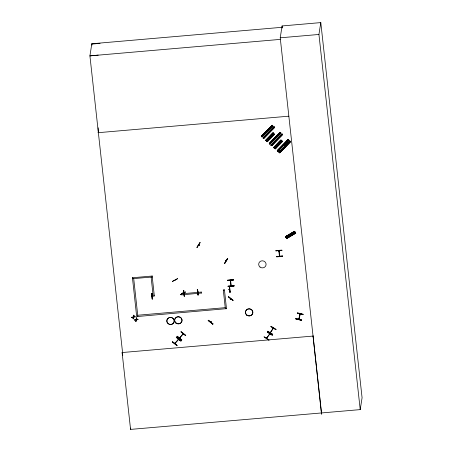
<?xml version="1.0" encoding="UTF-8"?>
<svg xmlns="http://www.w3.org/2000/svg" width="452" height="452" viewBox="0 0 452 452"><rect width="100%" height="100%" fill="white"/><g stroke="black" fill="none" stroke-linecap="round" stroke-linejoin="round"><path stroke-width="0.68" d="M276.613 256.482L282.528 255.973M234.051 286.031L228.13 286.523L234.051 286.031L234.034 285.636M228.13 286.523L228.102 286.212L234.04 285.681M298.71 319.31L298.885 318.575M298.908 319.361L299.066 318.75L298.772 318.801M300.314 313.982L300.026 313.908M266.816 337.887L266.516 338.412M266.691 338.52L267.064 337.864M269.889 333.791L269.341 334.181L269.697 333.649M278.788 250.713L279.104 251.284L279.065 250.668M230.334 280.359L230.644 280.929L230.61 280.313M230.373 280.319L230.949 285.924L230.91 285.229M231.181 285.845L230.622 280.415M282.065 27.295L91.812 43.765L89.92 55.873L122.565 352.554L122.119 352.6L122.741 355.328M226.514 308.659L136.685 316.586L132.43 277.601M132.555 278.703L152.273 276.997M133.707 278.601L137.854 316.338M133.312 317.236L131.865 317.66L131.543 317.236M133.696 317.185L133.289 319.016L132.984 318.609M131.526 317.332L133.363 316.835M133.346 316.937L133.747 315.129M133.679 317.281L135.476 316.886L135.131 316.564L133.747 316.784M133.73 316.88L134.069 315.434M136.063 319.858L134.623 320.282L134.295 319.858M136.453 319.807L136.046 321.638L135.741 321.231M134.278 319.959L136.114 319.457M136.097 319.558L136.498 317.75M136.436 319.903L138.227 319.507L137.888 319.185L136.498 319.406M136.487 319.502L136.82 318.055M137.685 315.242L225.243 307.659M151.126 277.093L153.177 296.111L154.352 295.862M154.33 296.009L152.154 275.895M321.508 412.97L280.223 37.81L282.082 25.95L320.796 22.6L362.08 397.754L360.221 409.614L130.571 429.4L130.781 428.067M152.2 299.054L151.595 293.393L152.171 299.066L152.499 299.043L151.928 293.28L152.516 298.941M152.759 296.326L152.872 295.936M177.574 278.703L172.421 281.376M175.071 280.438L175.088 280.313M177.585 278.635L172.415 281.489M172.489 341.678L177.088 345.345M185.535 291.941L180.371 294.687M201.309 293.043L181.568 294.896L181.467 293.647M183.054 293.342L182.71 293.06M182.885 292.964L183.015 293.337M175.133 342.938L175.24 343.317L174.986 343.113M176.455 337.186L181.054 340.859L180.845 341.102L176.286 337.311M183.591 290.636L184.258 296.28L183.591 290.636L183.919 290.613L184.23 296.207M183.275 293.659L183.235 293.297M178.099 339.576L178.286 339.802L178.467 339.203M179.427 338L179.868 337.395M179.619 338.136L180.026 337.525M185.58 335.559L180.981 331.892L185.58 335.559L185.789 335.316L181.184 331.644M183.359 333.785L182.777 334.141L183.145 333.661M197.027 247.43L200.072 242.566L197.004 247.323M199.202 245.148L199.044 245.459L198.603 245.193M197.597 289.421L197.27 289.449L197.852 295.111L198.185 295.088L197.614 289.325M198.145 295.066L197.547 289.41M198.558 291.981L198.439 292.371M201.287 293.19L201.191 291.941M210.841 322.061L211.174 321.53M212.971 323.807L212.751 324.14L208.157 320.462L212.768 324.112M227.746 258.736L224.672 263.556L224.401 263.29M225.537 260.601L225.819 261.036L225.328 260.606M225.305 260.731L225.435 260.437M224.672 263.556L227.48 258.471M225.367 308.761L223.288 289.896M226.492 308.812L224.441 289.794M227.509 280.483L233.435 280.008L227.525 280.415M228.113 286.11L234.029 285.749M229.271 286.681L229.944 292.325L229.271 286.681L229.605 286.658L229.915 292.252M229.045 289.715L228.915 289.342M230.644 280.929L230.362 280.833M228.396 296.868L233 300.535L233.204 300.292L228.593 296.636L228.396 296.868L233 300.535M231.119 285.212L231.164 285.963M230.198 299.122C231.204 298.066 229.656 299.213 230.486 299.196M269.697 136.306L271.155 137.611M270.437 135.549L271.895 136.854M271.087 134.916L272.55 136.182M271.833 134.12L273.29 135.425M272.324 133.617L273.782 134.922M273.064 132.86L274.624 134.357L267.313 141.787L265.657 140.284L272.946 132.843L273.172 133.046L265.866 140.476L273.353 133.154L266.166 140.741L273.449 133.295M277.669 143.516L279.133 144.781M278.409 142.764L279.873 144.03M279.07 142.047L280.528 143.352M279.805 141.335L281.268 142.6M280.302 140.792L281.76 142.097M274.127 147.9L281.432 140.47L273.923 147.719L274.138 147.911L273.759 147.516L280.918 140.013L273.658 147.482L281.025 140.08L282.494 141.38L275.308 148.968L273.635 147.459M282.5 141.34L275.189 148.832M281.901 250.312L275.98 250.792M264.109 336.813L269.121 340.017L268.946 340.283L264.092 336.915M278.878 251.018L278.918 251.069M267.268 332.152L267.448 331.887L272.477 334.994L272.296 335.26L267.307 332.028M267.697 331.197L272.725 334.299M281.89 250.346L275.969 250.854M270.861 326.536L275.889 329.638L270.861 326.536L271.036 326.265L276.065 329.378L275.889 329.638M282.517 256.086L276.596 256.583L276.63 256.894L282.545 256.346L282.528 256.018M273.2 328.587L272.923 328.485L273.228 328.604M360.221 409.614L318.937 34.459L320.796 22.6M290.433 233.848L291.506 235.419M291.348 233.3L292.427 234.865M292.161 232.808L293.241 234.373M293.082 232.215L294.156 233.825M293.698 231.848L294.772 233.458M295.749 233.119L286.687 238.503L295.755 233.119L294.614 231.3M301.625 320.338L295.84 318.926L301.62 320.355L301.699 320.05L295.936 318.524M297.326 313.123L297.405 312.818L303.185 314.242L303.106 314.547L297.326 313.123L303.128 314.462M300.314 313.863L300.162 314.473L300.055 313.92M301.716 319.954L295.902 318.688M321.728 412.851L321.513 414.235L313.072 336.068M132.967 318.711L133.295 317.338M135.724 321.332L136.052 319.959M175.009 343.136L174.681 343.514L174.98 343.622M174.958 343.599L178.596 339.458M295.84 318.931L295.919 318.626M300.32 313.942L298.97 319.253M279.686 256.301L279.618 255.702L279.33 255.832L279.647 256.256L279.076 250.77M266.55 338.362L269.838 333.808L266.556 338.294M270.403 332.836L270.11 332.791M272.533 334.666L272.709 334.401L267.663 331.305L267.505 331.559L272.55 334.627M152.194 296.111L152.799 296.28M183.213 293.421L183.891 293.568M197.88 292.156L198.479 292.325M300.218 314.366L299.958 314.422M176.998 336.469L177.207 336.231L181.806 339.898L181.597 340.141L176.998 336.469L181.602 340.124M177.178 336.254L181.755 339.949M176.862 345.684L177.077 345.441L172.449 341.78L172.263 342.017L176.885 345.65M174.726 343.475L178.427 339.249M179.484 337.893L183.201 333.661M211.101 321.762L210.864 322.084M230.463 299.179L230.746 298.84L230.396 299.201M196.993 247.385L200.061 242.571M198.756 244.95L199.044 245.459L199.112 245.159M224.384 263.392L227.537 258.6M270.143 332.745L273.285 328.033M270.319 332.853L273.437 328.214M229.458 289.653L228.921 289.664M267.301 332.096L272.341 335.181M212.909 323.954L208.338 320.242L208.146 320.479M176.246 337.435L176.455 337.192L181.054 340.859M183.326 333.858L179.687 338.056M210.615 321.96L211.157 321.654M212.751 324.146L212.96 323.903L208.355 320.236M261.538 136.583L272.353 125.272L261.262 136.329L261.595 136.628L272.358 125.244L261.307 136.368M272.33 125.26L261.454 136.459M261.685 136.713L272.788 125.622L262.019 137.007L261.731 136.753M273.957 126.78L263.013 137.916L263.346 138.21L274.268 127.052L273.923 126.741L263.053 137.95M263.437 138.295L274.533 127.21L263.77 138.589L263.476 138.335M274.528 127.238L263.584 138.38L274.692 127.43M265.663 140.295L272.963 132.865M266.171 140.741L265.951 140.549L273.353 133.154M266.833 141.352L274.234 133.956L266.861 141.374M274.404 134.159L267.143 141.629M269.239 143.504L280.336 132.413L269.561 143.792L280.33 132.447L269.239 143.504L269.573 143.798M280.33 132.447L269.386 143.589L280.353 132.47M280.585 132.724L269.686 143.905L280.579 132.713L280.918 133.018L269.85 144.007M269.963 144.16L280.918 133.018M270.985 145.086L282.088 134.001L271.307 145.374L270.985 145.086L271.307 145.374M271.03 145.126L281.912 133.928M271.155 145.188L282.082 134.029L271.177 145.211M271.285 145.363L282.234 134.216M282.359 134.329L271.409 145.465L271.748 145.764L282.669 134.606L282.325 134.295L271.454 145.504M281.042 140.069L273.855 147.657M281.336 140.357L273.923 147.719L281.24 140.301M274.81 148.522L282.212 141.126L275.025 148.714L274.799 148.51L282.11 141.092M274.906 148.578L282.212 141.126M290.489 141.555L279.387 152.64L279.686 152.912L290.489 141.555L288.178 139.555L277.212 150.674L288.127 139.504L288.472 139.809L277.511 150.951L288.472 139.809M288.314 139.589L277.358 150.765L288.308 139.617M288.585 139.917L277.658 151.081L288.738 139.967L277.963 151.347L288.755 140.024M278.963 152.262L289.879 141.086L290.218 141.397L279.24 152.51L290.218 141.397M279.008 152.296L289.879 141.086M279.669 152.889L290.636 141.77M176.286 337.378L180.902 341.028M285.489 236.684L294.523 231.254L294.834 231.69L285.788 237.108L285.483 236.678L294.625 231.373L285.511 236.718M285.72 237.029L294.828 231.65L285.856 237.238M295.455 232.644L286.353 238.006L295.382 232.565L295.687 232.989M286.415 238.063L295.472 232.639M295.523 232.769L286.5 238.227M286.647 238.407L295.614 232.91M286.624 238.379L295.591 232.865M182.687 293.184L183.026 293.32M180.371 294.789L185.54 292.043M300.117 313.812L298.704 319.231M182.924 293.122L182.811 293.438M91.762 44.11L100.061 43.335M98.22 55.099L89.92 55.873L280.167 39.403M280.223 37.81L318.937 34.459M97.92 132.713L288.873 116.181M275.974 250.922L275.935 250.606L281.856 250.109L281.89 250.408M132.408 277.748L152.132 276.042M223.265 290.043L224.418 289.941M181.444 293.8L201.168 292.088M313.518 336.028L122.113 352.543L130.571 429.4M227.514 280.545L227.48 280.234L233.401 279.754L233.435 280.07M227.486 280.246L233.407 279.771M151.584 293.404L151.912 293.376M228.961 289.461L229.475 289.399M183.275 293.416L183.789 293.354M197.965 292.348L198.558 292.303L198.411 292.054M152.279 296.303L152.81 296.263M229.576 286.647L230.181 292.308M266.064 140.595L273.358 133.187M269.663 143.883L269.997 144.177M277.212 150.674L279.573 152.703M277.641 151.058L277.974 151.352M227.463 258.572L227.746 258.736M225.469 260.595L225.955 260.821M198.671 244.973L199.129 245.216M294.828 231.65L285.698 237.001L285.862 237.243M287.189 140.73L289.376 142.685M286.449 141.482L288.636 143.442M285.342 142.617L287.528 144.572M284.359 143.623L286.545 145.584M283.251 144.759L285.438 146.714M278.494 149.612L280.681 151.573M266.516 139.583L267.979 140.888M274.494 146.759L275.952 148.064M133.73 315.225L134.052 315.536M136.481 317.846L136.809 318.157M273.076 132.933L265.889 140.493M279.387 152.64L290.303 141.465M285.647 236.927L294.664 231.475M286.495 236.204L287.562 237.814M285.574 236.758L286.647 238.368M282.082 25.95L282.308 28.024M278.833 250.736L279.443 256.278M91.812 43.765L91.971 45.16M98.14 127.797L98.372 132.673M272.759 125.639L261.832 136.798L272.776 125.656M274.082 126.842L263.16 138.001L274.104 126.859M282.483 134.397L271.556 145.555L282.523 134.436M246.809 315.14A3.723 3.548 8.9 0 0 252.815 313.016A3.723 3.548 8.9 0 0 247.815 309.078A3.723 3.548 8.9 0 0 246.809 315.14M246.837 315.044A3.689 3.52 8.9 0 0 252.798 312.937A3.689 3.52 8.9 0 0 247.837 309.032A3.689 3.52 8.9 0 0 246.837 315.044M260.047 267.075A3.723 3.548 8.9 0 0 266.058 264.951A3.723 3.548 8.9 0 0 261.058 261.013A3.723 3.548 8.9 0 0 260.047 267.075M175.981 323.078A3.723 3.548 8.9 0 0 181.992 320.954A3.723 3.548 8.9 0 0 176.986 317.016A3.723 3.548 8.9 0 0 175.981 323.078M176.014 322.982A3.689 3.52 8.9 0 0 181.975 320.875A3.689 3.52 8.9 0 0 177.009 316.965A3.689 3.52 8.9 0 0 176.014 322.982M168.184 323.705A3.723 3.548 8.9 0 0 174.195 321.587A3.689 3.52 8.9 0 0 169.206 317.643A3.723 3.548 8.9 0 0 168.184 323.705M174.195 321.587A3.723 3.548 8.9 0 0 169.189 317.649A3.689 3.52 8.9 0 0 168.206 323.655A3.689 3.52 8.9 0 0 174.167 321.553"/></g></svg>
